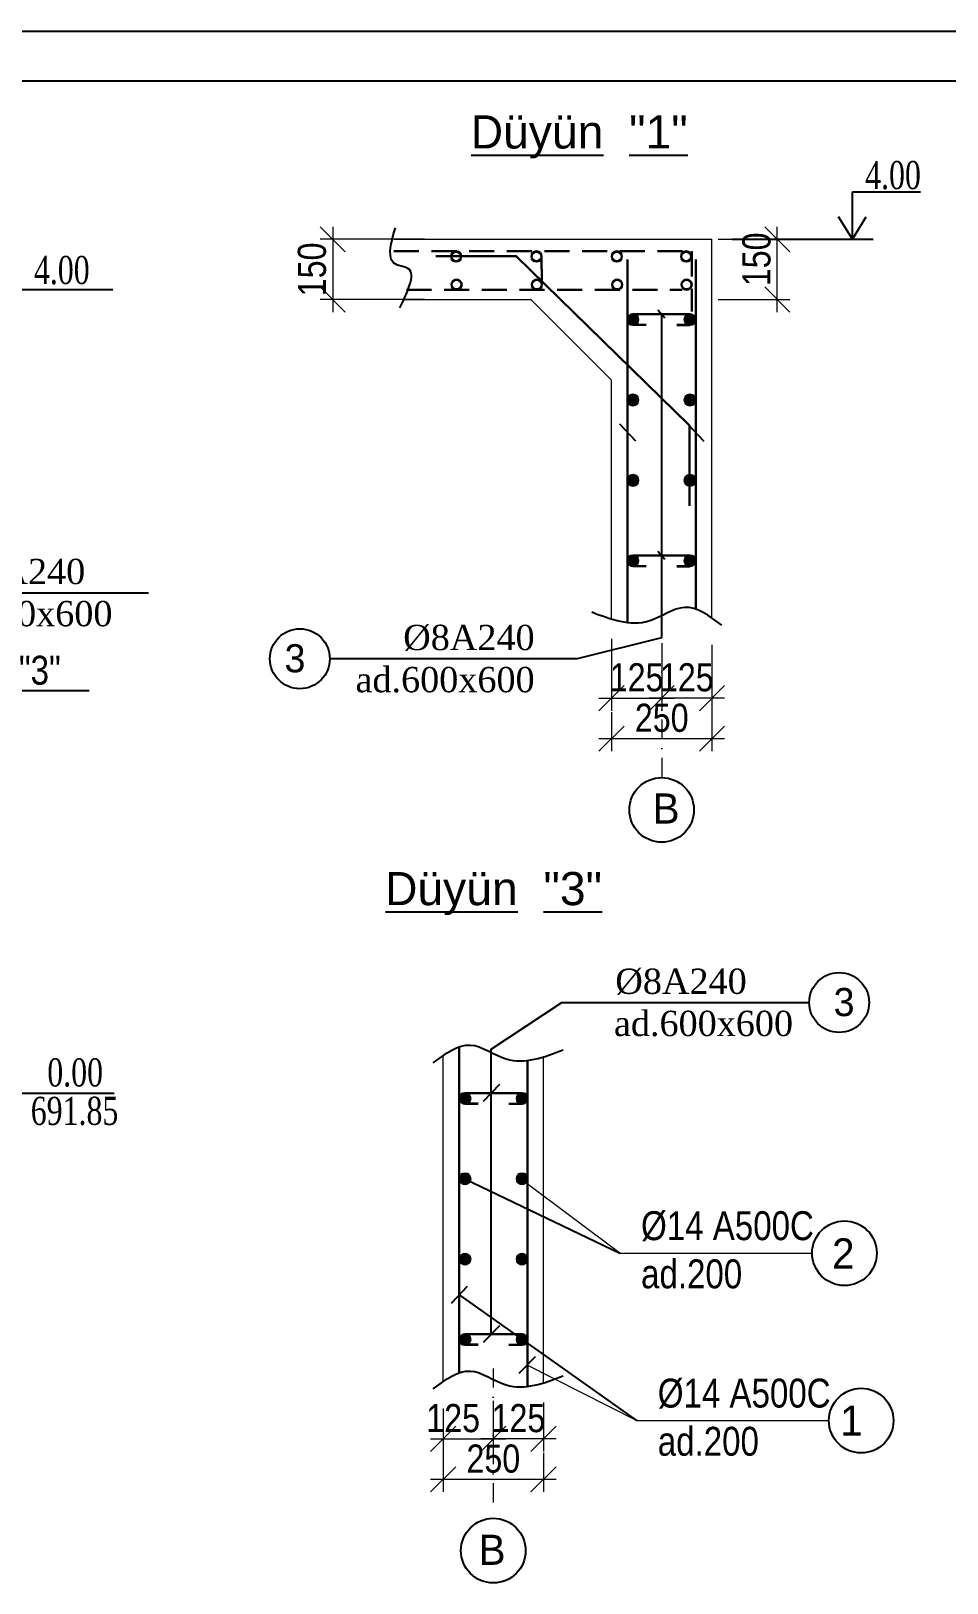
# Model space of a CAD drawing. Header units: millimetres. Extents: x 1177285 to 1225570, y -905119 to -683091.
# Drawn here: x 1205967 to 1215089, y -794925 to -779477 of the extents above; entities that cross this region are included whole.
import ezdxf
from ezdxf import colors
from ezdxf.entities.mleader import LeaderData, LeaderLine
from ezdxf.math import Vec2, Vec3

# ---------------------------------------------------------------- set-up
doc = ezdxf.new("R2010")
doc.units = ezdxf.units.MM
doc.linetypes.add('DASHDOT', pattern=[25.4, 12.7, -6.35, 0, -6.35])
doc.linetypes.add('HIDDENX2', pattern=[0.75, 0.5, -0.25])
for name, color, linetype, lineweight in [('arm1', 7, 'Continuous', 40), ('Layer3', 7, 'Continuous', 13), ('xett', 7, 'Continuous', 0)]:
    doc.layers.add(name, color=color, linetype=linetype, lineweight=lineweight)
doc.layers.add('Text', color=7, linetype='Continuous')
doc.styles.add('400', font='times.ttf', dxfattribs={"width": 0.75, "height": 300})
doc.styles.get("Standard").update_dxf_attribs({"font": 'a3ar(la).ttf'})
doc.styles.add('style3', font='ARIAAL_.TTF', dxfattribs={"height": 300})
doc.styles.add('style6', font='ARIALN.TTF', dxfattribs={"height": 300})
doc.styles.add('Times New  Roman', font='times.ttf')
doc.styles.add('yazitipi', font='ARIALN.TTF')
doc.dimstyles.new('sevda', dxfattribs={"dimscale": 100, "dimtxt": 2.8, "dimasz": 2.5, "dimexe": 1.25, "dimexo": 0.625, "dimtad": 1, "dimtxsty": 'yazitipi', "dimblk": 'OBLIQUE', "dimcen": 2.5, "dimdle": 1.25, "dimclrd": 253, "dimclre": 253, "dimclrt": 73, "dimaunit": 1, "dimadec": 3, "dimazin": 0, "dimtfac": 1, "dimtmove": 1, "dimatfit": 3, "dimfxl": 1, "dimlwd": 13, "dimlwe": 13, "dimarcsym": 0})

# ---------------------------------------------------------------- blocks, each defined once
blk = doc.blocks.new('_Oblique')
at = {"color": 0, "linetype": 'ByBlock', "lineweight": -2}
blk.add_line((-0.5, -0.5), (0.5, 0.5), dxfattribs=at)
blk = doc.blocks.new('*D82')
at = {"color": 253, "lineweight": 13, "ltscale": 15, "transparency": 16777216}
for p, q in [((1210071, -793190), (1210071, -793616)), ((1210571, -793113), (1210571, -793616)), ((1209946, -793491), (1210696, -793491))]:
    blk.add_line(p, q, dxfattribs=at)
at = {"layer": 'Defpoints', "color": 0, "lineweight": 30, "ltscale": 15, "transparency": 16777216}
for p in [(1210571, -793050), (1210071, -793127), (1210571, -793491)]:
    blk.add_point(p, dxfattribs=at)
at = {"color": 253, "lineweight": 13, "ltscale": 15, "transparency": 16777216, "xscale": 250, "yscale": 250, "zscale": 250, "rotation": 180}
blk.add_blockref('_Oblique', (1210071, -793491), dxfattribs=at)
at = {"color": 253, "lineweight": 13, "ltscale": 15, "transparency": 16777216, "xscale": 250, "yscale": 250, "zscale": 250}
blk.add_blockref('_Oblique', (1210571, -793491), dxfattribs=at)
at = {"color": 73, "ltscale": 15, "transparency": 16777216, "insert": (1210171, -793286), "char_height": 280, "attachment_point": 5, "style": 'yazitipi'}
blk.add_mtext('125', dxfattribs=at)
blk = doc.blocks.new('*D83')
at = {"color": 253, "lineweight": 13, "ltscale": 15, "transparency": 16777216}
for p, q in [((1210071, -793452), (1210071, -794019)), ((1211071, -793630), (1211071, -794019)), ((1211196, -793894), (1209946, -793894))]:
    blk.add_line(p, q, dxfattribs=at)
at = {"layer": 'Defpoints', "color": 0, "lineweight": 30, "ltscale": 15, "transparency": 16777216}
for p in [(1210071, -793390), (1211071, -793568), (1210071, -793894)]:
    blk.add_point(p, dxfattribs=at)
at = {"color": 253, "lineweight": 13, "ltscale": 15, "transparency": 16777216, "xscale": 250, "yscale": 250, "zscale": 250, "rotation": 180}
blk.add_blockref('_Oblique', (1210071, -793894), dxfattribs=at)
at = {"color": 253, "lineweight": 13, "ltscale": 15, "transparency": 16777216, "xscale": 250, "yscale": 250, "zscale": 250}
blk.add_blockref('_Oblique', (1211071, -793894), dxfattribs=at)
at = {"color": 73, "ltscale": 15, "transparency": 16777216, "insert": (1210571, -793689), "char_height": 280, "attachment_point": 5, "style": 'yazitipi'}
blk.add_mtext('250', dxfattribs=at)
blk = doc.blocks.new('*D84')
at = {"color": 253, "lineweight": 13, "ltscale": 15, "transparency": 16777216}
for p, q in [((1210571, -793113), (1210571, -793616)), ((1211071, -793129), (1211071, -793616)), ((1211196, -793491), (1210446, -793491))]:
    blk.add_line(p, q, dxfattribs=at)
at = {"layer": 'Defpoints', "color": 0, "lineweight": 30, "ltscale": 15, "transparency": 16777216}
for p in [(1210571, -793050), (1211071, -793067), (1210571, -793491)]:
    blk.add_point(p, dxfattribs=at)
at = {"color": 253, "lineweight": 13, "ltscale": 15, "transparency": 16777216, "xscale": 250, "yscale": 250, "zscale": 250, "rotation": 180}
blk.add_blockref('_Oblique', (1210571, -793491), dxfattribs=at)
at = {"color": 253, "lineweight": 13, "ltscale": 15, "transparency": 16777216, "xscale": 250, "yscale": 250, "zscale": 250}
blk.add_blockref('_Oblique', (1211071, -793491), dxfattribs=at)
at = {"color": 73, "ltscale": 15, "transparency": 16777216, "insert": (1210821, -793286), "char_height": 280, "attachment_point": 5, "style": 'yazitipi'}
blk.add_mtext('125', dxfattribs=at)
blk = doc.blocks.new('ntnntyht')
at = {"color": 1, "lineweight": 25}
blk.add_line((1961564, -20955), (2003567, -20955), dxfattribs=at)
at = {"color": 1, "lineweight": 25, "ltscale": 15}
blk.add_line((2003045, -21477), (1963653, -21477), dxfattribs=at)
blk = doc.blocks.new('*D233')
at = {"color": 253, "lineweight": 13, "ltscale": 15, "transparency": 16777216}
for p, q in [((1213399, -782275), (1213399, -781425)), ((1212810, -781550), (1213524, -781550)), ((1212810, -782150), (1213524, -782150))]:
    blk.add_line(p, q, dxfattribs=at)
at = {"layer": 'Defpoints', "color": 0, "lineweight": 30, "ltscale": 15, "transparency": 16777216}
for p in [(1212748, -781550), (1213399, -781550), (1212748, -782150)]:
    blk.add_point(p, dxfattribs=at)
at = {"color": 253, "lineweight": 13, "ltscale": 15, "transparency": 16777216, "xscale": 250, "yscale": 250, "zscale": 250}
for p, rotation in [((1213399, -781550), 90), ((1213399, -782150), 270)]:
    blk.add_blockref('_Oblique', p, dxfattribs=dict(at, rotation=rotation))
at = {"color": 73, "ltscale": 15, "transparency": 16777216, "insert": (1213193, -781750), "char_height": 280, "attachment_point": 5, "rotation": 90, "style": 'yazitipi'}
blk.add_mtext('150', dxfattribs=at)
blk = doc.blocks.new('*D234')
at = {"color": 253, "lineweight": 13, "ltscale": 15, "transparency": 16777216}
for p, q in [((1212748, -785588), (1212748, -786243)), ((1212248, -785739), (1212248, -786243)), ((1212873, -786118), (1212123, -786118))]:
    blk.add_line(p, q, dxfattribs=at)
at = {"layer": 'Defpoints', "color": 0, "lineweight": 30, "ltscale": 15, "transparency": 16777216}
for p in [(1212748, -785526), (1212248, -785677), (1212248, -786118)]:
    blk.add_point(p, dxfattribs=at)
at = {"color": 253, "lineweight": 13, "ltscale": 15, "transparency": 16777216, "xscale": 250, "yscale": 250, "zscale": 250, "rotation": 180}
blk.add_blockref('_Oblique', (1212248, -786118), dxfattribs=at)
at = {"color": 253, "lineweight": 13, "ltscale": 15, "transparency": 16777216, "xscale": 250, "yscale": 250, "zscale": 250}
blk.add_blockref('_Oblique', (1212748, -786118), dxfattribs=at)
at = {"color": 73, "ltscale": 15, "transparency": 16777216, "insert": (1212498, -785912), "char_height": 280, "attachment_point": 5, "style": 'yazitipi'}
blk.add_mtext('125', dxfattribs=at)
blk = doc.blocks.new('*D235')
at = {"color": 253, "lineweight": 13, "ltscale": 15, "transparency": 16777216}
for p, q in [((1212748, -786079), (1212748, -786646)), ((1211748, -786257), (1211748, -786646)), ((1211623, -786521), (1212873, -786521))]:
    blk.add_line(p, q, dxfattribs=at)
at = {"layer": 'Defpoints', "color": 0, "lineweight": 30, "ltscale": 15, "transparency": 16777216}
for p in [(1212748, -786016), (1211748, -786194), (1212748, -786521)]:
    blk.add_point(p, dxfattribs=at)
at = {"color": 253, "lineweight": 13, "ltscale": 15, "transparency": 16777216, "xscale": 250, "yscale": 250, "zscale": 250, "rotation": 180}
blk.add_blockref('_Oblique', (1211748, -786521), dxfattribs=at)
at = {"color": 253, "lineweight": 13, "ltscale": 15, "transparency": 16777216, "xscale": 250, "yscale": 250, "zscale": 250}
blk.add_blockref('_Oblique', (1212748, -786521), dxfattribs=at)
at = {"color": 73, "ltscale": 15, "transparency": 16777216, "insert": (1212248, -786315), "char_height": 280, "attachment_point": 5, "style": 'yazitipi'}
blk.add_mtext('250', dxfattribs=at)
blk = doc.blocks.new('*D236')
at = {"color": 253, "lineweight": 13, "ltscale": 15, "transparency": 16777216}
for p, q in [((1211748, -785528), (1211748, -786243)), ((1212248, -785739), (1212248, -786243)), ((1211623, -786118), (1212373, -786118))]:
    blk.add_line(p, q, dxfattribs=at)
at = {"layer": 'Defpoints', "color": 0, "lineweight": 30, "ltscale": 15, "transparency": 16777216}
for p in [(1211748, -785465), (1212248, -785677), (1212248, -786118)]:
    blk.add_point(p, dxfattribs=at)
at = {"color": 253, "lineweight": 13, "ltscale": 15, "transparency": 16777216, "xscale": 250, "yscale": 250, "zscale": 250, "rotation": 180}
blk.add_blockref('_Oblique', (1211748, -786118), dxfattribs=at)
at = {"color": 253, "lineweight": 13, "ltscale": 15, "transparency": 16777216, "xscale": 250, "yscale": 250, "zscale": 250}
blk.add_blockref('_Oblique', (1212248, -786118), dxfattribs=at)
at = {"color": 73, "ltscale": 15, "transparency": 16777216, "insert": (1211998, -785912), "char_height": 280, "attachment_point": 5, "style": 'yazitipi'}
blk.add_mtext('125', dxfattribs=at)
blk = doc.blocks.new('*D237')
at = {"color": 253, "lineweight": 13, "ltscale": 15, "transparency": 16777216}
for p, q in [((1208972, -781425), (1208972, -782275)), ((1209885, -781550), (1208847, -781550)), ((1209885, -782150), (1208847, -782150))]:
    blk.add_line(p, q, dxfattribs=at)
at = {"layer": 'Defpoints', "color": 0, "lineweight": 30, "ltscale": 15, "transparency": 16777216}
for p in [(1209948, -781550), (1208972, -782150), (1209948, -782150)]:
    blk.add_point(p, dxfattribs=at)
at = {"color": 253, "lineweight": 13, "ltscale": 15, "transparency": 16777216, "xscale": 250, "yscale": 250, "zscale": 250}
for p, rotation in [((1208972, -781550), 90), ((1208972, -782150), 270)]:
    blk.add_blockref('_Oblique', p, dxfattribs=dict(at, rotation=rotation))
at = {"color": 73, "ltscale": 15, "transparency": 16777216, "insert": (1208766, -781850), "char_height": 280, "attachment_point": 5, "rotation": 90, "style": 'yazitipi'}
blk.add_mtext('150', dxfattribs=at)

msp = doc.modelspace()

# ---------------------------------------------------------------- hatches: boundary and pattern name
at = {"lineweight": 9, "ltscale": 15}
h = msp.add_hatch(dxfattribs=at)
h.set_pattern_fill('ANGLE', color=256, scale=4)
h.set_pattern_definition([(0, (-2798009.448, 2257434.93), (0, 27.94), [20.32, -7.62]), (90, (-2798009.448, 2257434.93), (-27.94, 2e-15), [20.32, -7.62])])
edge = h.paths.add_edge_path()
edge.add_arc((1211961.096, -782349.801), 53.535, 0, 360)
h = msp.add_hatch(dxfattribs=at)
h.set_pattern_fill('ANGLE', color=256, scale=4)
h.set_pattern_definition([(0, (-2797441.152, 2257434.93), (0, 27.94), [20.32, -7.62]), (90, (-2797441.152, 2257434.93), (-27.94, 2e-15), [20.32, -7.62])])
edge = h.paths.add_edge_path()
edge.add_arc((1212529.392, -782349.801), 53.535, 0, 360)
h = msp.add_hatch(dxfattribs=at)
h.set_pattern_fill('ANGLE', color=256, scale=4)
h.set_pattern_definition([(0, (-2798009.448, 2256634.93), (0, 27.94), [20.32, -7.62]), (90, (-2798009.448, 2256634.93), (-27.94, 2e-15), [20.32, -7.62])])
edge = h.paths.add_edge_path()
edge.add_arc((1211961.096, -783149.801), 53.535, 0, 360)
h = msp.add_hatch(dxfattribs=at)
h.set_pattern_fill('ANGLE', color=256, scale=4)
h.set_pattern_definition([(0, (-2797441.152, 2256634.93), (0, 27.94), [20.32, -7.62]), (90, (-2797441.152, 2256634.93), (-27.94, 2e-15), [20.32, -7.62])])
edge = h.paths.add_edge_path()
edge.add_arc((1212529.392, -783149.801), 53.535, 0, 360)
h = msp.add_hatch(dxfattribs=at)
h.set_pattern_fill('ANGLE', color=256, scale=4)
h.set_pattern_definition([(0, (-2798009.448, 2255834.93), (0, 27.94), [20.32, -7.62]), (90, (-2798009.448, 2255834.93), (-27.94, 2e-15), [20.32, -7.62])])
edge = h.paths.add_edge_path()
edge.add_arc((1211961.096, -783949.801), 53.535, 0, 360)
h = msp.add_hatch(dxfattribs=at)
h.set_pattern_fill('ANGLE', color=256, scale=4)
h.set_pattern_definition([(0, (-2797441.152, 2255834.93), (0, 27.94), [20.32, -7.62]), (90, (-2797441.152, 2255834.93), (-27.94, 2e-15), [20.32, -7.62])])
edge = h.paths.add_edge_path()
edge.add_arc((1212529.392, -783949.801), 53.535, 0, 360)
h = msp.add_hatch(dxfattribs=at)
h.set_pattern_fill('ANGLE', color=256, scale=4)
h.set_pattern_definition([(0, (-2798009.448, 2255034.93), (0, 27.94), [20.32, -7.62]), (90, (-2798009.448, 2255034.93), (-27.94, 2e-15), [20.32, -7.62])])
edge = h.paths.add_edge_path()
edge.add_arc((1211961.096, -784749.801), 53.535, 0, 360)
h = msp.add_hatch(dxfattribs=at)
h.set_pattern_fill('ANGLE', color=256, scale=4)
h.set_pattern_definition([(0, (-2797441.152, 2255034.93), (0, 27.94), [20.32, -7.62]), (90, (-2797441.152, 2255034.93), (-27.94, 2e-15), [20.32, -7.62])])
edge = h.paths.add_edge_path()
edge.add_arc((1212529.392, -784749.801), 53.535, 0, 360)
h = msp.add_hatch(dxfattribs=at)
h.set_pattern_fill('ANGLE', color=256, scale=4)
h.set_pattern_definition([(0, (-2796419.573, 2249682.522), (0, 27.94), [20.32, -7.62]), (90, (-2796419.573, 2249682.522), (-27.94, 2e-15), [20.32, -7.62])])
edge = h.paths.add_edge_path()
edge.add_arc((1210288.67, -790102.21), 53.535, 0, 360)
h = msp.add_hatch(dxfattribs=at)
h.set_pattern_fill('ANGLE', color=256, scale=4)
h.set_pattern_definition([(0, (-2796987.87, 2249682.522), (0, 27.94), [20.32, -7.62]), (90, (-2796987.87, 2249682.522), (-27.94, 2e-15), [20.32, -7.62])])
edge = h.paths.add_edge_path()
edge.add_arc((1210856.967, -790102.21), 53.535, 0, 360)
h = msp.add_hatch(dxfattribs=at)
h.set_pattern_fill('ANGLE', color=256, scale=4)
h.set_pattern_definition([(0, (-2796419.573, 2248882.522), (0, 27.94), [20.32, -7.62]), (90, (-2796419.573, 2248882.522), (-27.94, 2e-15), [20.32, -7.62])])
edge = h.paths.add_edge_path()
edge.add_arc((1210288.67, -790902.21), 53.535, 0, 360)
h = msp.add_hatch(dxfattribs=at)
h.set_pattern_fill('ANGLE', color=256, scale=4)
h.set_pattern_definition([(0, (-2796987.87, 2248882.522), (0, 27.94), [20.32, -7.62]), (90, (-2796987.87, 2248882.522), (-27.94, 2e-15), [20.32, -7.62])])
edge = h.paths.add_edge_path()
edge.add_arc((1210856.967, -790902.21), 53.535, 0, 360)
h = msp.add_hatch(dxfattribs=at)
h.set_pattern_fill('ANGLE', color=256, scale=4)
h.set_pattern_definition([(0, (-2796419.573, 2248082.522), (0, 27.94), [20.32, -7.62]), (90, (-2796419.573, 2248082.522), (-27.94, 2e-15), [20.32, -7.62])])
edge = h.paths.add_edge_path()
edge.add_arc((1210288.67, -791702.21), 53.535, 0, 360)
h = msp.add_hatch(dxfattribs=at)
h.set_pattern_fill('ANGLE', color=256, scale=4)
h.set_pattern_definition([(0, (-2796987.87, 2248082.522), (0, 27.94), [20.32, -7.62]), (90, (-2796987.87, 2248082.522), (-27.94, 2e-15), [20.32, -7.62])])
edge = h.paths.add_edge_path()
edge.add_arc((1210856.967, -791702.21), 53.535, 0, 360)
h = msp.add_hatch(dxfattribs=at)
h.set_pattern_fill('ANGLE', color=256, scale=4)
h.set_pattern_definition([(0, (-2796419.573, 2247282.522), (0, 27.94), [20.32, -7.62]), (90, (-2796419.573, 2247282.522), (-27.94, 2e-15), [20.32, -7.62])])
edge = h.paths.add_edge_path()
edge.add_arc((1210288.67, -792502.21), 53.535, 0, 360)
h = msp.add_hatch(dxfattribs=at)
h.set_pattern_fill('ANGLE', color=256, scale=4)
h.set_pattern_definition([(0, (-2796987.87, 2247282.522), (0, 27.94), [20.32, -7.62]), (90, (-2796987.87, 2247282.522), (-27.94, 2e-15), [20.32, -7.62])])
edge = h.paths.add_edge_path()
edge.add_arc((1210856.967, -792502.21), 53.535, 0, 360)
at = {"layer": 'arm1', "lineweight": 0}
for points in [[(1211917.965, -782349.801, -1), (1212004.227, -782349.801, -1)], [(1212486.262, -782349.801, -1), (1212572.523, -782349.801, -1)], [(1211917.965, -783149.801, -1), (1212004.227, -783149.801, -1)], [(1212486.262, -783149.801, -1), (1212572.523, -783149.801, -1)], [(1211917.965, -783949.801, -1), (1212004.227, -783949.801, -1)], [(1212486.262, -783949.801, -1), (1212572.523, -783949.801, -1)], [(1211917.965, -784749.801, -1), (1212004.227, -784749.801, -1)], [(1212486.262, -784749.801, -1), (1212572.523, -784749.801, -1)], [(1210331.801, -790102.21, 1), (1210245.539, -790102.21, 1)], [(1210900.097, -790102.21, 1), (1210813.836, -790102.21, 1)], [(1210331.801, -790902.21, 1), (1210245.539, -790902.21, 1)], [(1210900.097, -790902.21, 1), (1210813.836, -790902.21, 1)], [(1210331.801, -791702.21, 1), (1210245.539, -791702.21, 1)], [(1210900.097, -791702.21, 1), (1210813.836, -791702.21, 1)], [(1210331.801, -792502.21, 1), (1210245.539, -792502.21, 1)], [(1210900.097, -792502.21, 1), (1210813.836, -792502.21, 1)]]:
    msp.add_hatch(color=4, dxfattribs=at).paths.add_polyline_path(points)

# ---------------------------------------------------------------- linework, layer by layer
at = {"color": 0}
msp.add_line((1214146.339, -781549.801), (1214146.339, -781076.986), dxfattribs=at)
at = {"color": 7}
for p, q in [((1214146.339, -781076.986), (1214824.896, -781076.986)), ((1205779.598, -782048.762), (1206780, -782048.762)), ((1205779.598, -790048.762), (1206795.852, -790048.762))]:
    msp.add_line(p, q, dxfattribs=at)
at = {"lineweight": 13, "ltscale": 15}
for p, q in [((1209582.693, -781549.801), (1212747.561, -781549.801)), ((1212747.561, -785319.771), (1212747.561, -781549.801)), ((1209677.022, -782149.801), (1210943.458, -782149.801)), ((1210943.458, -782149.801), (1211747.561, -782953.904)), ((1211747.561, -784254.496), (1211747.561, -782949.801)), ((1211747.561, -785332.464), (1211747.561, -782953.904)), ((1210070.501, -792921.083), (1210070.501, -789676.069)), ((1211070.501, -792933.776), (1211070.501, -789688.762))]:
    msp.add_line(p, q, dxfattribs=at)
at = {"ltscale": 15}
for p, q in [((1212950.954, -781549.801), (1214353.952, -781549.801)), ((1212279.825, -782336.17), (1212210.663, -782256.364)), ((1211826.992, -783387.562), (1211988.131, -783555.553)), ((1212506.992, -783390.626), (1212668.131, -783558.616)), ((1212279.825, -784736.17), (1212210.663, -784656.364)), ((1210631.112, -789964.68), (1210469.973, -790132.67)), ((1210288.67, -790902.21), (1211830.157, -791642.806)), ((1210311.07, -791974.754), (1210149.932, -792142.744)), ((1210230.501, -792058.749), (1211996.698, -793309.418)), ((1210630.833, -792364.677), (1210469.695, -792532.668)), ((1210987.751, -792672.838), (1210826.613, -792840.828))]:
    msp.add_line(p, q, dxfattribs=at)
at = {"linetype": 'HIDDENX2', "lineweight": 30, "ltscale": 500}
for p, q in [((1209580.269, -781669.801), (1212547.561, -781669.801)), ((1211051.286, -781720.659), (1211055.661, -782000.601)), ((1212547.561, -781669.801), (1212547.561, -782269.801)), ((1209705.445, -782052.462), (1212451.946, -782052.462)), ((1211961.096, -782403.336), (1212093.257, -782403.336)), ((1211961.096, -784803.336), (1212093.257, -784803.336)), ((1210856.967, -790155.744), (1210724.806, -790155.744)), ((1210856.967, -792555.744), (1210724.806, -792555.744))]:
    msp.add_line(p, q, dxfattribs=at)
at = {"lineweight": 30, "ltscale": 15}
for p, q in [((1211907.561, -785367.664), (1211907.561, -781749.801)), ((1212587.561, -785231.765), (1212587.561, -781749.801)), ((1211961.096, -782296.267), (1212529.392, -782296.267)), ((1211961.096, -784696.267), (1212529.392, -784696.267)), ((1210230.501, -792833.077), (1210230.501, -789588.063)), ((1210910.501, -792968.976), (1210910.501, -789723.962)), ((1210856.967, -790048.675), (1210288.67, -790048.675)), ((1210856.967, -792448.675), (1210288.67, -792448.675))]:
    msp.add_line(p, q, dxfattribs=at)
at = {"lineweight": 35, "ltscale": 15}
for p, q in [((1212397.232, -782403.336), (1212529.392, -782403.336)), ((1212397.232, -784803.336), (1212529.392, -784803.336)), ((1210420.831, -790155.744), (1210288.67, -790155.744)), ((1210420.831, -792555.744), (1210288.67, -792555.744))]:
    msp.add_line(p, q, dxfattribs=at)
at = {"linetype": 'DASHDOT', "lineweight": 15, "ltscale": 15}
for p, q in [((1212247.561, -785188.577), (1212247.561, -786908.192)), ((1210570.501, -792789.889), (1210570.501, -794281.793))]:
    msp.add_line(p, q, dxfattribs=at)
at = {"color": 7, "ltscale": 15}
for points in [[(1214146.339, -781549.801), (1214007.737, -781325.457)], [(1214146.339, -781549.801), (1214284.941, -781325.457)]]:
    msp.add_lwpolyline(points, dxfattribs=at)
at = {"lineweight": 30, "ltscale": 15}
msp.add_lwpolyline([(1212524.027, -784202.445), (1212524.027, -783402.445), (1210799.715, -781717.825), (1209999.715, -781717.825)], dxfattribs=at)
at = {"ltscale": 15}
for points in [[(1212245.244, -782296.267), (1212244.837, -785517.637), (1211406.768, -785725.508), (1208942.386, -785725.508)], [(1204573.038, -786435.478), (1204573.038, -785235.478), (1204573.038, -785068.54), (1207137.421, -785068.54)], [(1210550.264, -792448.675), (1210550.593, -789613.305), (1211252.699, -789147.538), (1213717.082, -789147.538)]]:
    msp.add_lwpolyline(points, dxfattribs=at)
at = {"lineweight": 30, "ltscale": 15}
for centre, radius in [((1210200.428, -781720.659), 50.858), ((1211000.428, -781720.659), 50.858), ((1211800.428, -781720.659), 50.858), ((1212491.667, -781720.659), 50.858), ((1210204.813, -782001.604), 50.858), ((1211004.813, -782001.604), 50.858), ((1211804.813, -782001.604), 50.858), ((1212496.052, -782001.604), 50.858), ((1211961.096, -782349.801), 53.535), ((1212529.392, -782349.801), 53.535), ((1211961.096, -783149.801), 53.535), ((1212529.392, -783149.801), 53.535), ((1211961.096, -783949.801), 53.535), ((1212529.392, -783949.801), 53.535), ((1211961.096, -784749.801), 53.535), ((1212529.392, -784749.801), 53.535), ((1210288.67, -790102.21), 53.535), ((1210856.967, -790102.21), 53.535), ((1210288.67, -790902.21), 53.535), ((1210856.967, -790902.21), 53.535), ((1210288.67, -791702.21), 53.535), ((1210856.967, -791702.21), 53.535), ((1210288.67, -792502.21), 53.535), ((1210856.967, -792502.21), 53.535)]:
    msp.add_circle(centre, radius, dxfattribs=at)
at = {"ltscale": 15}
for centre in [(1208644.37, -785725.508), (1214015.097, -789147.538)]:
    msp.add_circle(centre, 298.016, dxfattribs=at)
at = {"ltscale": 2}
for centre in [(1212247.561, -787229.917), (1214067.892, -791642.806), (1214234.434, -793309.418), (1210570.501, -794603.519)]:
    msp.add_circle(centre, 321.726, dxfattribs=at)
at = {"ltscale": 15}
for points, knots in [([(1209639.526, -782231.232), (1209727.208, -782052.687), (1209835.508, -781832.159), (1209489.877, -781804.751), (1209548.78, -781599.515), (1209595.576, -781436.467)], [0, 0, 0, 0, 406.118942708, 501.614287087, 870.691963047, 870.691963047, 870.691963047, 870.691963047]), ([(1212845.423, -785391.756), (1212722.641, -785299.041), (1212485.842, -785120.231), (1212063.369, -785456.423), (1211743.445, -785335.881), (1211551.137, -785263.423)], [0, 0, 0, 0, 410.910627473, 792.49055816, 1367.504589911, 1367.504589911, 1367.504589911, 1367.504589911]), ([(1209972.639, -789748.054), (1210095.421, -789655.34), (1210332.221, -789476.529), (1210754.694, -789812.721), (1211074.617, -789692.179), (1211266.925, -789619.721)], [0, 0, 0, 0, 410.910627473, 792.49055816, 1367.504589911, 1367.504589911, 1367.504589911, 1367.504589911]), ([(1209972.639, -792993.068), (1210095.421, -792900.354), (1210332.221, -792721.543), (1210754.694, -793057.735), (1211074.617, -792937.193), (1211266.925, -792864.735)], [0, 0, 0, 0, 410.910627473, 792.49055816, 1367.504589911, 1367.504589911, 1367.504589911, 1367.504589911])]:
    msp.add_open_spline(points, degree=3, knots=knots, dxfattribs=at)
at = {"layer": 'arm1', "color": 4, "lineweight": 0}
for centre in [(1210200.428, -781720.659), (1211000.428, -781720.659), (1211800.428, -781720.659), (1212491.667, -781720.659), (1210204.813, -782001.604), (1211004.813, -782001.604), (1211804.813, -782001.604), (1212496.052, -782001.604), (1211961.096, -782349.801), (1212529.392, -782349.801), (1211961.096, -783149.801), (1212529.392, -783149.801), (1211961.096, -783949.801), (1212529.392, -783949.801), (1211961.096, -784749.801), (1212529.392, -784749.801), (1210288.67, -790102.21), (1210856.967, -790102.21), (1210288.67, -790902.21), (1210856.967, -790902.21), (1210288.67, -791702.21), (1210856.967, -791702.21), (1210288.67, -792502.21), (1210856.967, -792502.21)]:
    msp.add_circle(centre, 43.131, dxfattribs=at)
at = {"layer": 'xett', "lineweight": 0}
msp.add_line((1211830.157, -791642.806), (1210881.964, -790930.872), dxfattribs=at)
for points in [[(1211830.157, -791642.806), (1211830.157, -791642.806), (1213746.166, -791642.806)], [(1211996.698, -793309.418), (1210907.182, -792756.833)], [(1211996.698, -793309.418), (1211996.698, -793309.418), (1213912.708, -793309.418)]]:
    msp.add_lwpolyline(points, dxfattribs=at)

# ---------------------------------------------------------------- block references
at = {"color": 3, "xscale": 0.9570868817713193, "yscale": 0.9570868817713193, "zscale": 0.9570868817713193}
msp.add_blockref('ntnntyht', (-692018.363, -759421.841), dxfattribs=at)

# ---------------------------------------------------------------- texts
at = {"lineweight": 9, "char_height": 280, "width": 23109.77763, "attachment_point": 1, "style": '400'}
for s, insert in [('{\\fTimes New Roman|b0|i0|c238|p18;4.00}', (1214273.902, -780770.823)), ('{\\fTimes New Roman|b0|i0|c238|p18;4.0}0', (1205995.728, -781715.994)), ('{\\fTimes New Roman|b0|i0|c238|p18;0.0}0', (1206128.762, -789703.226)), ('{\\fTimes New Roman|b0|i0|c238|p18;691.85}', (1205964.133, -790085.827))]:
    msp.add_mtext(s, dxfattribs=dict(at, insert=insert))
at = {"ltscale": 2, "char_height": 280, "width": 6406.56045, "style": 'style3'}
for insert, attachment_point, rotation in [((1208700.292, -785581.507), 3, 359.7096595), ((1213959.176, -789003.537), 1, 0.2903405)]:
    msp.add_mtext('3', dxfattribs=dict(at, insert=insert, attachment_point=attachment_point, rotation=rotation))
at = {"ltscale": 2, "char_height": 300, "width": 6406.56045, "style": 'style3'}
for s, insert, attachment_point in [('B', (1212158.442, -787066.303), 1), ('2', (1214168.132, -791495.276), 3), ('1', (1214248.102, -793159.726), 3), ('B', (1210692.723, -794445.278), 3)]:
    msp.add_mtext(s, dxfattribs=dict(at, insert=insert, attachment_point=attachment_point))
at = {"layer": 'Layer3', "color": 0, "lineweight": 25, "char_height": 520, "width": 7423.62436}
for s, insert, attachment_point in [('\\pxqc;{\\H0.63462x;\\LD\\fArial|b0|i0|c238|p34;üyün  "1"}', (1215139.623, -780316.352), 3), ('\\pxqc;{\\H0.63462x;\\LD\\fArial|b0|i0|c238|p34;üyün  "3"}', (1206862.64, -787848.308), 1)]:
    msp.add_mtext(s, dxfattribs=dict(at, insert=insert, attachment_point=attachment_point))
at = {"layer": 'Text', "ltscale": 30, "char_height": 287.5392, "style": 'Times New  Roman'}
for s, insert, attachment_point in [(' {\\fTimes New Roman|b0|i0|c238|p18;\\H0.875x;  \\fTimes New Roman|b0|i0|c204|p18;%%C8A\\fTimes New Roman|b0|i0|c238|p18;240\\fTimes New Roman|b0|i0|c204|p18; \\fTimes New Roman|b0|i0|c238|p18;\\P\\fTimes New Roman|b0|i0|c204|p18; \\fTimes New Roman|b0|i0|c238|p18;ad.\\fTimes New Roman|b0|i0|c204|p18;6\\fTimes New Roman|b0|i0|c238|p18;00x\\fTimes New Roman|b0|i0|c204|p18;6\\fTimes New Roman|b0|i0|c238|p18;00}', (1204899.154, -785407.519), 7), (' {\\H0.875x;%%C8A\\fTimes New Roman|b0|i0|c238|p18;240\\fTimes New Roman|b0|i0|c204|p18; \\fTimes New Roman|b0|i0|c238|p18;\\P\\fTimes New Roman|b0|i0|c204|p18; \\fTimes New Roman|b0|i0|c238|p18;ad.\\fTimes New Roman|b0|i0|c204|p18;6\\fTimes New Roman|b0|i0|c238|p18;00x\\fTimes New Roman|b0|i0|c204|p18;6\\fTimes New Roman|b0|i0|c238|p18;00}', (1210982.259, -786064.487), 9), (' {\\H0.875x;%%C8A\\fTimes New Roman|b0|i0|c238|p18;240\\fTimes New Roman|b0|i0|c204|p18; \\fTimes New Roman|b0|i0|c238|p18;\\P\\fTimes New Roman|b0|i0|c204|p18; \\fTimes New Roman|b0|i0|c238|p18;ad.\\fTimes New Roman|b0|i0|c204|p18;6\\fTimes New Roman|b0|i0|c238|p18;00x\\fTimes New Roman|b0|i0|c204|p18;6\\fTimes New Roman|b0|i0|c238|p18;00}', (1211677.208, -789486.517), 7)]:
    msp.add_mtext(s, dxfattribs=dict(at, insert=insert, attachment_point=attachment_point))
at = {"layer": 'Text', "ltscale": 30, "char_height": 287.5392, "width": 3053.17713, "attachment_point": 1, "style": 'Times New  Roman'}
for insert in [(1212042.099, -791225.153), (1212208.64, -792891.765)]:
    msp.add_mtext('{\\fArial Narrow|b0|i0|c0|p34;%%C1\\fArial Narrow|b0|i0|c238|p34;4\\fArial Narrow|b0|i0|c0|p34; A\\fArial Narrow|b0|i0|c238|p34;500C  \\Pad.200}', dxfattribs=dict(at, insert=insert))

# ---------------------------------------------------------------- dimensions: what is measured, and where the dimension line sits
at = {"ltscale": 15}
for base, p1, p2, angle, picture, middle in [((1208971.561, -782149.801), (1209947.571, -781549.801), (1209947.571, -782149.801), 90, '*D237', (1208971.561, -781849.801)), ((1213398.621, -781549.801), (1212747.561, -782149.801), (1212747.561, -781549.801), 90, '*D233', (1213398.621, -781749.801)), ((1212247.561, -786117.637), (1212747.561, -785526), (1212247.561, -785676.558), 180, '*D234', (1212497.561, -786117.637)), ((1210570.501, -793491.238), (1211070.501, -793066.763), (1210570.501, -793050.16), 180, '*D84', (1210820.501, -793491.238))]:
    dim = msp.add_linear_dim(base=base, p1=p1, p2=p2, angle=angle, dimstyle='sevda', override={"dimlfac": 0.25}, dxfattribs=at)
    dim.commit()
    dim.dimension.update_dxf_attribs({"geometry": picture, "text_midpoint": middle, "dimtype": 160})
for base, p1, p2, picture, middle in [((1212247.561, -786117.637), (1211747.561, -785465.451), (1212247.561, -785676.558), '*D236', (1211997.561, -786117.637)), ((1210570.501, -793491.238), (1210070.501, -793127.312), (1210570.501, -793050.16), '*D82', (1210170.501, -793491.238))]:
    dim = msp.add_linear_dim(base=base, p1=p1, p2=p2, dimstyle='sevda', override={"dimlfac": 0.25}, dxfattribs=at)
    dim.commit()
    dim.dimension.update_dxf_attribs({"geometry": picture, "text_midpoint": middle, "dimtype": 160})
dim = msp.add_linear_dim(base=(1212747.561, -786520.661), p1=(1211747.561, -786194.125), p2=(1212747.561, -786016.216), angle=180, dimstyle='sevda', override={"dimlfac": 0.25}, dxfattribs=at)
dim.commit()
dim.dimension.update_dxf_attribs({"geometry": '*D235', "text_midpoint": (1212247.561, -786315.2)})
dim = msp.add_linear_dim(base=(1210070.501, -793894.262), p1=(1211070.501, -793567.726), p2=(1210070.501, -793389.817), dimstyle='sevda', override={"dimlfac": 0.25}, dxfattribs=at)
dim.commit()
dim.dimension.update_dxf_attribs({"geometry": '*D83', "text_midpoint": (1210570.501, -793688.802)})

# ---------------------------------------------------------------- leaders
at = {"color": 13, "linetype": 'ByBlock', "lineweight": 9}
ml = msp.add_multileader_mtext('Standard', dxfattribs=at)
ml.set_content('{\\fArial Narrow|b0|i0|c238|p34;\\C256;"3" }', color=3, style='style6')
ml.set_leader_properties()
ml.build(insert=Vec2(0, 0))
ml.multileader.update_dxf_attribs({"text_left_attachment_type": 6, "text_right_attachment_type": 6, "dogleg_length": 0.36, "arrow_head_size": 200})
ctx = ml.context
ctx.base_point, ctx.char_height, ctx.arrow_head_size, ctx.landing_gap_size, ctx.plane_origin = Vec3(1205861.027, -786040.705), 287.5392, 200, 0.15, Vec3(1200653.769, -780721.531)
ctx.left_attachment, ctx.right_attachment, ctx.text_align_type = 6, 6, 1
notes = []
notes.append((ctx, [(0, (1, 1, 0), (1205860.667, -786040.705), (1, 0), 0.36, [(0, [(1205439.523, -786578.087)], 0, [])])]))
ctx.mtext.insert, ctx.mtext.alignment, ctx.mtext.flow_direction = Vec3(1206054.472, -785695.658), 2, 5
for ctx, leaders in notes:
    for number, flags, end, landing, length, lines in leaders:
        leader = LeaderData()
        leader.index, (leader.has_last_leader_line, leader.has_dogleg_vector, leader.attachment_direction) = number, flags
        leader.last_leader_point, leader.dogleg_vector, leader.dogleg_length = Vec3(end), Vec3(landing), length
        for number, points, colour, breaks in lines:
            line = LeaderLine()
            line.index, line.vertices, line.color, line.breaks = number, Vec3.list(points), colors.encode_raw_color(colour), breaks
            leader.lines.append(line)
        ctx.leaders.append(leader)

doc.saveas('drawing.dxf')
